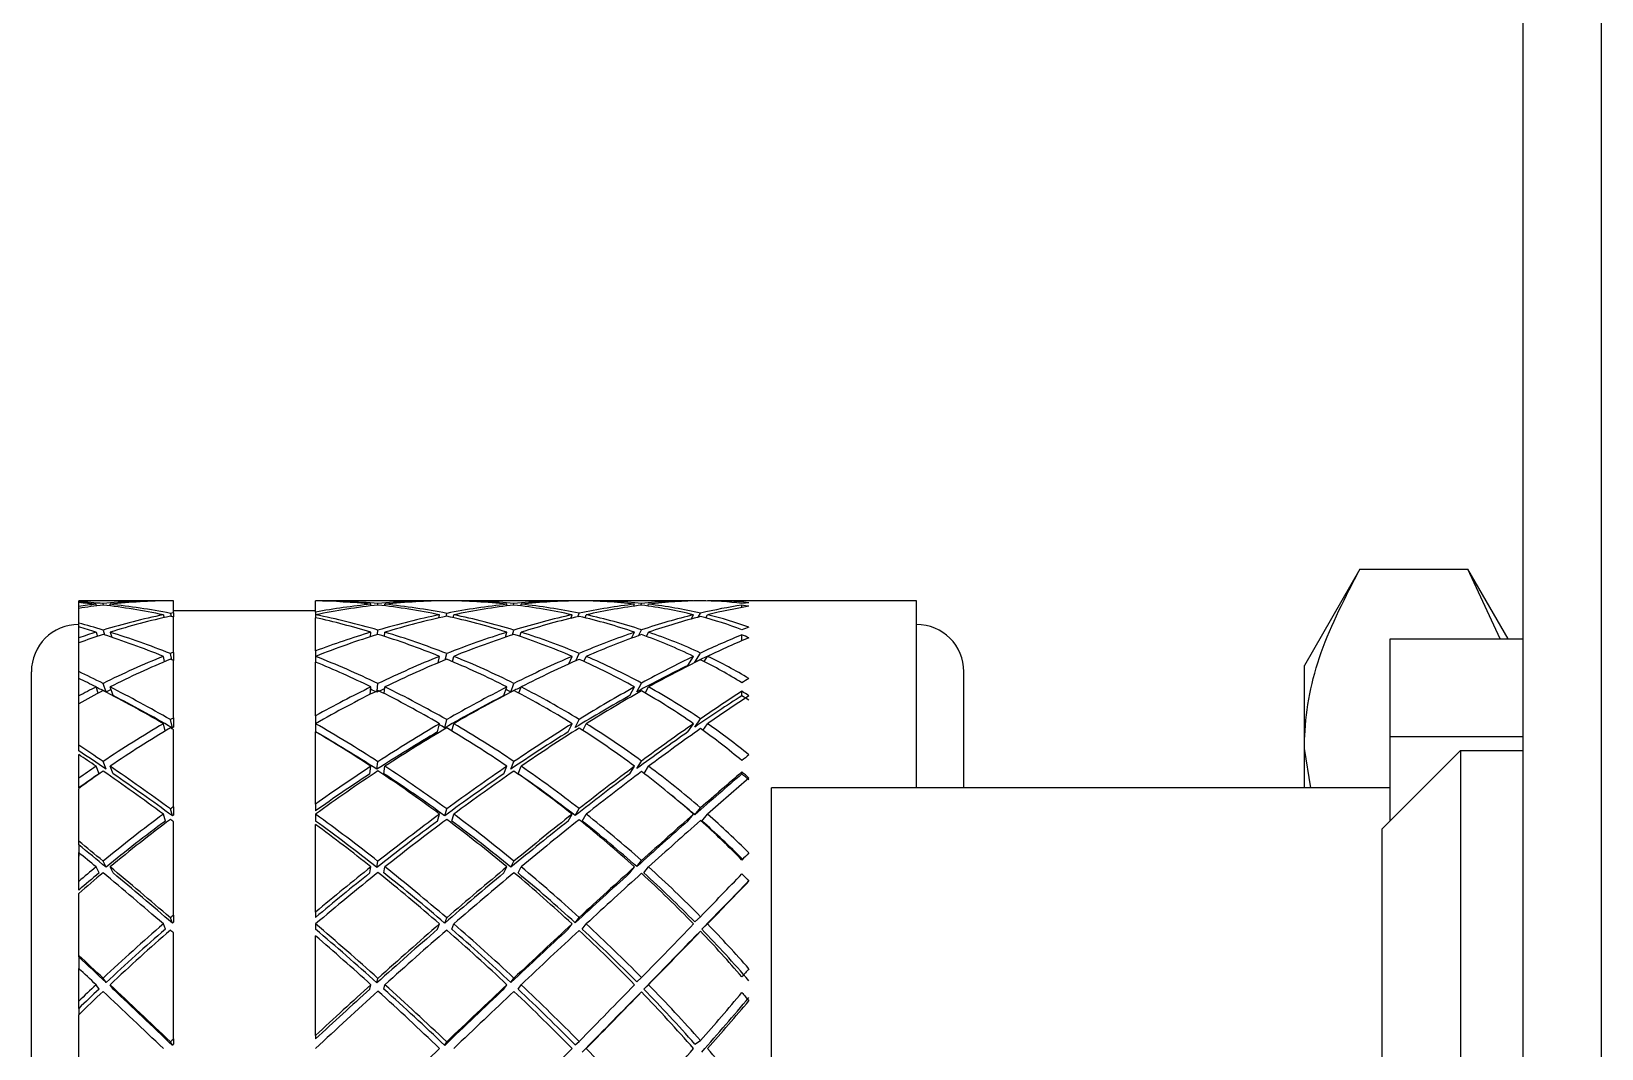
# Model space of a CAD drawing. Header units: millimetres. Extents: x 0 to 279, y 0 to 216.
# Drawn here: x 88.59 to 96.61, y 90.06 to 95.25 of the extents above; entities that cross this region are included whole.
import ezdxf

# ---------------------------------------------------------------- set-up
doc = ezdxf.new("R2010")
doc.units = ezdxf.units.MM

msp = doc.modelspace()

# ---------------------------------------------------------------- linework, layer by layer
at = {"color": 7, "linetype": 'Continuous', "lineweight": 25}
for p, q in [((96.6104, 39.1079), (96.6104, 140.1687)), ((96.2104, 42.8383), (96.2104, 98.8383)), ((95.3764, 92.5045), (95.0928, 92.0133)), ((95.3764, 92.5045), (95.9268, 92.5045)), ((96.1325, 92.1483), (95.9268, 92.5045)), ((96.0925, 92.1483), (95.9268, 92.5045)), ((89.2644, 92.3435), (88.8323, 92.3435)), ((88.8323, 92.3386), (88.8323, 92.3435)), ((88.8323, 92.3337), (88.8323, 92.3386)), ((88.8323, 92.3149), (88.8323, 92.3337)), ((88.8323, 92.3043), (88.8323, 92.3149)), ((88.9231, 92.3174), (88.9207, 92.3255)), ((88.959, 92.3212), (88.9566, 92.3291)), ((88.9951, 92.3168), (88.9925, 92.3255)), ((89.2645, 92.3427), (89.2644, 92.3435)), ((89.3161, 92.282), (89.3161, 92.3431)), ((90.6756, 92.3435), (90.0418, 92.3435)), ((90.0418, 92.3435), (90.0418, 92.3428)), ((90.0418, 92.2855), (90.0418, 92.3428)), ((90.3238, 92.3174), (90.3246, 92.3255)), ((90.3597, 92.3216), (90.3605, 92.329)), ((90.3956, 92.3176), (90.3964, 92.3255)), ((90.6754, 92.3427), (90.6756, 92.3435)), ((90.7473, 92.3427), (90.7474, 92.3435)), ((91.3523, 92.3435), (90.7474, 92.3435)), ((91.0167, 92.3168), (91.0193, 92.3255)), ((91.0528, 92.3212), (91.0552, 92.3291)), ((91.0887, 92.3174), (91.0912, 92.3255)), ((91.3519, 92.3426), (91.3523, 92.3435)), ((91.4238, 92.3426), (91.4241, 92.3435)), ((91.9724, 92.3435), (91.4241, 92.3435)), ((91.6662, 92.3156), (91.6711, 92.3255)), ((91.7025, 92.3206), (91.7069, 92.3294)), ((91.7386, 92.3168), (91.7429, 92.3255)), ((91.9718, 92.3424), (91.9724, 92.3435)), ((92.0436, 92.3424), (92.0442, 92.3435)), ((93.111, 92.3435), (92.0442, 92.3435)), ((92.2193, 92.309), (92.2193, 92.3208)), ((93.111, 91.3883), (93.111, 92.3435)), ((88.8323, 92.2295), (88.8323, 92.3043)), ((89.2644, 92.2718), (89.2674, 92.2569)), ((89.3003, 92.2789), (89.3035, 92.2635)), ((90.0418, 92.2927), (89.3161, 92.2927)), ((89.3161, 92.282), (89.3161, 92.2608)), ((89.3161, 92.0799), (89.3161, 92.2608)), ((90.0418, 92.2855), (90.0418, 92.2718)), ((90.0418, 92.2718), (90.0418, 92.2566)), ((90.0418, 92.0871), (90.0418, 92.2566)), ((90.6722, 92.2555), (90.6756, 92.2718)), ((90.7083, 92.2635), (90.7115, 92.2789)), ((90.7444, 92.2569), (90.7474, 92.2718)), ((91.3449, 92.2535), (91.3523, 92.2718)), ((91.3811, 92.2621), (91.3881, 92.2794)), ((91.418, 92.2566), (91.4241, 92.2718)), ((91.9595, 92.2497), (91.9724, 92.2718)), ((91.996, 92.2595), (92.0082, 92.2803)), ((92.0348, 92.2555), (92.0442, 92.2718)), ((88.8323, 92.2094), (88.8323, 92.2295)), ((88.8323, 92.1537), (88.8323, 92.2094)), ((88.8323, 92.1282), (88.8323, 92.1537)), ((88.9207, 92.1828), (88.9273, 92.1616)), ((88.9566, 92.1938), (88.9645, 92.1687)), ((88.9925, 92.1828), (89.0006, 92.1568)), ((90.3221, 92.1597), (90.3246, 92.1828)), ((90.3581, 92.171), (90.3605, 92.1934)), ((90.3941, 92.1611), (90.3964, 92.1828)), ((91.0112, 92.1568), (91.0193, 92.1828)), ((91.0473, 92.1687), (91.0552, 92.1938)), ((91.0845, 92.1616), (91.0912, 92.1828)), ((91.6552, 92.1516), (91.6711, 92.1828)), ((91.6916, 92.1648), (91.7069, 92.1948)), ((91.7319, 92.1611), (91.7429, 92.1828)), ((92.2193, 92.1392), (92.2193, 92.1692)), ((88.8323, 91.9816), (88.8323, 92.1282)), ((89.3073, 92.0419), (89.3003, 92.0737)), ((89.3161, 92.0799), (89.3161, 92.0383)), ((90.0418, 92.0871), (90.0418, 92.0594)), ((90.7045, 92.0419), (90.7115, 92.0737)), ((91.3718, 92.0366), (91.3881, 92.0747)), ((91.9791, 92.0298), (92.0082, 92.0764)), ((95.5304, 92.1483), (96.2104, 92.1483)), ((95.5304, 91.6483), (95.5304, 92.1483)), ((89.2703, 92.0323), (89.2644, 92.0594)), ((89.3161, 91.745), (89.3161, 92.0383)), ((90.0418, 92.0594), (90.0418, 92.0304)), ((90.0418, 91.7557), (90.0418, 92.0304)), ((90.6684, 92.0269), (90.6756, 92.0594)), ((90.7415, 92.0323), (90.7474, 92.0594)), ((91.3355, 92.0204), (91.3523, 92.0594)), ((91.4127, 92.0328), (91.4241, 92.0594)), ((91.9434, 92.0128), (91.9724, 92.0594)), ((92.0273, 92.0323), (92.0442, 92.0594)), ((95.0928, 91.5879), (95.0928, 92.0133)), ((88.5904, 88.8383), (88.5904, 91.9806)), ((88.8323, 91.9471), (88.8323, 91.9816)), ((88.8323, 91.8569), (88.8323, 91.9471)), ((88.9718, 91.8767), (88.9566, 91.9212)), ((90.3562, 91.8832), (90.3605, 91.9204)), ((91.04, 91.8767), (91.0552, 91.9212)), ((91.6822, 91.8784), (91.7069, 91.9228)), ((93.3529, 91.3883), (93.3529, 91.9806)), ((88.8323, 91.8174), (88.8323, 91.8569)), ((88.9315, 91.8714), (88.9207, 91.9031)), ((89.0077, 91.8586), (88.9925, 91.9031)), ((90.3202, 91.8652), (90.3246, 91.9031)), ((90.3925, 91.8693), (90.3964, 91.9031)), ((91.0041, 91.8586), (91.0193, 91.9031)), ((91.0803, 91.8714), (91.0912, 91.9031)), ((91.6464, 91.8586), (91.6711, 91.9031)), ((91.7257, 91.8721), (91.7429, 91.9031)), ((92.2193, 91.8582), (92.2193, 91.8813)), ((88.8323, 91.605), (88.8323, 91.8174)), ((90.0418, 91.7557), (90.0418, 91.7152)), ((89.2735, 91.6781), (89.2644, 91.7152)), ((89.3106, 91.6943), (89.3003, 91.736)), ((89.3161, 91.745), (89.3161, 91.6975)), ((89.3161, 91.2912), (89.3161, 91.6848)), ((90.0418, 91.7152), (90.0418, 91.6736)), ((90.0418, 91.3048), (90.0418, 91.6736)), ((90.6653, 91.6736), (90.6756, 91.7152)), ((90.7012, 91.6943), (90.7115, 91.736)), ((90.7383, 91.6781), (90.7474, 91.7152)), ((91.3322, 91.6736), (91.3523, 91.7152)), ((91.3681, 91.6957), (91.3881, 91.7374)), ((91.4074, 91.6804), (91.4241, 91.7152)), ((91.9434, 91.6736), (91.9724, 91.7152)), ((91.9791, 91.6983), (92.0082, 91.74)), ((92.0205, 91.6812), (92.0442, 91.7152)), ((88.8323, 91.5763), (88.8323, 91.605)), ((95.5304, 91.2183), (95.5304, 91.6483)), ((96.2104, 91.6483), (95.5304, 91.6483)), ((88.8323, 91.4364), (88.8323, 91.5575)), ((88.9718, 91.4837), (88.9566, 91.5223)), ((90.3554, 91.4827), (90.3605, 91.5213)), ((91.04, 91.4837), (91.0552, 91.5223)), ((91.6822, 91.4859), (91.7069, 91.5245)), ((95.126, 91.3883), (95.0928, 91.5879)), ((95.0928, 91.3883), (95.0928, 91.5879)), ((95.8904, 91.5783), (95.4904, 91.1783)), ((95.8904, 91.5783), (95.8904, 88.8196)), ((95.8904, 91.5783), (96.2104, 91.5783)), ((88.8323, 91.387), (88.8323, 91.4364)), ((88.9359, 91.4594), (88.9207, 91.4979)), ((89.0077, 91.4594), (88.9925, 91.4979)), ((90.3195, 91.4594), (90.3246, 91.4979)), ((90.3913, 91.4594), (90.3964, 91.4979)), ((91.0041, 91.4594), (91.0193, 91.4979)), ((91.0759, 91.4594), (91.0912, 91.4979)), ((91.6464, 91.4594), (91.6711, 91.4979)), ((91.7195, 91.4613), (91.7429, 91.4979)), ((92.2193, 91.4587), (92.2193, 91.4688)), ((88.8323, 91.1151), (88.8323, 91.3846)), ((95.5304, 91.3883), (92.3704, 91.3883)), ((92.3704, 86.5012), (92.3704, 91.3883)), ((89.3106, 91.2447), (89.3003, 91.2797)), ((89.3161, 91.2912), (89.3161, 91.2488)), ((90.0418, 91.3048), (90.0418, 91.2698)), ((90.7012, 91.2447), (90.7115, 91.2797)), ((91.3681, 91.2465), (91.3881, 91.2815)), ((91.9791, 91.2498), (92.0082, 91.2848)), ((89.2746, 91.2183), (89.2644, 91.2533)), ((89.3161, 90.737), (89.3161, 91.2148)), ((90.0418, 91.2533), (90.0418, 91.2183)), ((90.0418, 90.753), (90.0418, 91.2007)), ((90.6653, 91.2183), (90.6756, 91.2533)), ((90.7372, 91.2183), (90.7474, 91.2533)), ((91.3322, 91.2183), (91.3523, 91.2533)), ((91.4041, 91.2183), (91.4241, 91.2533)), ((91.9434, 91.2183), (91.9724, 91.2533)), ((92.0152, 91.2183), (92.0442, 91.2533)), ((88.8323, 91.0963), (88.8323, 91.1151)), ((95.4904, 88.462), (95.4904, 91.1783)), ((88.8323, 91.0963), (88.8323, 91.038)), ((88.8323, 90.9096), (88.8323, 91.0566)), ((88.9359, 90.9528), (88.9207, 90.9839)), ((88.9718, 90.9824), (88.9566, 91.0135)), ((89.0077, 90.9528), (88.9925, 90.9839)), ((90.3195, 90.9528), (90.3246, 90.9839)), ((90.3554, 90.9812), (90.3605, 91.0123)), ((90.3913, 90.9528), (90.3964, 90.9839)), ((91.0041, 90.9528), (91.0193, 90.9839)), ((91.04, 90.9824), (91.0552, 91.0135)), ((91.0759, 90.9528), (91.0912, 90.9839)), ((91.6464, 90.9528), (91.6711, 90.9839)), ((91.6822, 90.9851), (91.7069, 91.0162)), ((91.7183, 90.9528), (91.7429, 90.9839)), ((88.8323, 90.8655), (88.8323, 90.9096)), ((88.8323, 90.5321), (88.8323, 90.8476)), ((89.3106, 90.6966), (89.3003, 90.7235)), ((89.3161, 90.737), (89.3161, 90.7013)), ((90.0418, 90.753), (90.0418, 90.7261)), ((90.7012, 90.6966), (90.7115, 90.7235)), ((91.3681, 90.6986), (91.3881, 90.7255)), ((91.9791, 90.7026), (92.0082, 90.7294)), ((89.2746, 90.6656), (89.2644, 90.6924)), ((89.3161, 90.105), (89.3161, 90.6475)), ((90.0418, 90.6924), (90.0418, 90.6656)), ((90.0418, 90.1228), (90.0418, 90.6311)), ((90.6653, 90.6656), (90.6756, 90.6924)), ((90.7372, 90.6656), (90.7474, 90.6924)), ((91.3322, 90.6656), (91.3523, 90.6924)), ((91.4041, 90.6656), (91.4241, 90.6924)), ((91.9791, 90.6283), (92.0082, 90.6551)), ((92.0152, 90.6656), (92.0442, 90.6924)), ((88.8323, 90.5239), (88.8323, 90.5321)), ((88.8323, 90.5239), (88.8323, 90.4568)), ((88.8323, 90.2979), (88.8323, 90.4649)), ((88.9718, 90.3933), (88.9566, 90.4157)), ((90.3554, 90.3919), (90.3605, 90.4143)), ((91.04, 90.3933), (91.0552, 90.4157)), ((91.6822, 90.3964), (91.7069, 90.4188)), ((88.9359, 90.3596), (88.9207, 90.382)), ((89.0077, 90.3596), (88.9925, 90.382)), ((90.3195, 90.3596), (90.3246, 90.382)), ((90.3913, 90.3596), (90.3964, 90.382)), ((91.0041, 90.3596), (91.0193, 90.382)), ((91.0759, 90.3596), (91.0912, 90.382)), ((91.6822, 90.3226), (91.7069, 90.345)), ((91.7183, 90.3596), (91.7429, 90.382)), ((88.8323, 90.2609), (88.8323, 90.2979)), ((88.8323, 90.2609), (88.8323, 90.2283)), ((88.8323, 89.8796), (88.8323, 90.2283)), ((89.3106, 90.0724), (89.3003, 90.09)), ((89.3161, 90.105), (89.3161, 90.0776)), ((90.0418, 90.1228), (90.0418, 90.1051)), ((90.7012, 90.0724), (90.7115, 90.09)), ((91.3681, 90.0746), (91.3881, 90.0923)), ((91.9791, 90.079), (92.0082, 90.0966))]:
    msp.add_line(p, q, dxfattribs=at)
for centre, radius, start, end in [((90.0418, 88.8383), 3.5052, 84.78375, 90), ((89.97, 88.8383), 3.5052, 84.19355, 88.82559), ((89.97, 88.8383), 3.5052, 78.3871, 83.60335), ((90.0418, 88.8383), 3.5052, 78.98654, 84.19355), ((89.97, 88.8383), 3.5052, 101.6129, 106.80396), ((90.0418, 88.8383), 3.5052, 102.21235, 107.41935), ((89.97, 88.8383), 3.5052, 100.75113, 101.01346), ((89.97, 88.8383), 3.5052, 72.58065, 77.78765), ((90.0418, 88.8383), 3.5052, 73.19604, 78.3871), ((88.8323, 91.9806), 0.2419, 90, 180), ((89.97, 88.8383), 3.5052, 107.41935, 108.93951), ((90.0418, 88.8383), 3.5052, 108.03475, 110.1858), ((89.97, 88.8383), 3.5052, 66.77419, 71.96525), ((90.0418, 88.8383), 3.5052, 67.41315, 72.58065), ((93.111, 91.9806), 0.2419, 0, 90), ((89.97, 88.8383), 3.5052, 60.96774, 66.13524), ((90.0418, 88.8383), 3.5052, 61.6393, 66.77419), ((89.97, 88.8383), 3.5052, 55.16129, 60.29618), ((90.0418, 88.8383), 3.5052, 55.8767, 60.96774), ((89.97, 88.8383), 3.5052, 50.07996, 54.44589), ((90.0418, 88.8383), 3.5052, 50.84134, 55.16129), ((94.4687, 88.8383), 3.5052, 129.15866, 129.92004)]:
    msp.add_arc(centre, radius, start, end, dxfattribs=at)
for centre, major_axis, ratio, start_param, end_param in [((90.0418, 88.8383), (-2.9267, 2.9267), 0.659055, 5.60987, 5.647412), ((89.97, 88.8383), (-2.9267, 2.9267), 0.659055, 5.599129, 5.625661), ((89.97, 88.8383), (2.7166, -2.7166), 0.815393, 2.558878, 2.58541), ((90.0418, 88.8383), (2.7166, -2.7166), 0.815393, 2.569619, 2.607161), ((89.97, 88.8383), (2.7166, -2.7166), 0.815393, 2.457536, 2.548137), ((89.97, 88.8383), (-2.9267, 2.9267), 0.659055, 5.497787, 5.588388), ((90.0418, 88.8383), (2.7166, -2.7166), 0.815393, 2.467998, 2.558878), ((90.0418, 88.8383), (-2.9267, 2.9267), 0.659055, 5.508249, 5.599129), ((89.97, 88.8383), (-2.7166, 2.7166), 0.815393, 5.584088, 5.588667), ((89.97, 88.8383), (2.7166, 2.7166), 0.815393, 0.785398, 0.866243), ((90.0418, 88.8383), (2.7166, 2.7166), 0.815393, 0.795699, 0.88674), ((89.97, 88.8383), (2.7166, 2.7166), 0.815393, 0.684056, 0.775097), ((90.0418, 88.8383), (2.7166, 2.7166), 0.815393, 0.694519, 0.785398), ((89.97, 88.8383), (2.7166, 2.7166), 0.815393, 0.582715, 0.673594), ((89.97, 88.8383), (2.9267, 2.9267), 0.659055, 0.684056, 0.774936), ((90.0418, 88.8383), (2.7166, 2.7166), 0.815393, 0.593455, 0.684056), ((90.0418, 88.8383), (2.9267, 2.9267), 0.659055, 0.694797, 0.785398), ((89.97, 88.8383), (2.9267, 2.9267), 0.659055, 0.582715, 0.673316), ((89.97, 88.8383), (2.7166, 2.7166), 0.815393, 0.481373, 0.571974), ((90.0418, 88.8383), (2.9267, 2.9267), 0.659055, 0.593867, 0.684056), ((90.0418, 88.8383), (2.7166, 2.7166), 0.815393, 0.492525, 0.582715), ((89.97, 88.8383), (2.9267, 2.9267), 0.659055, 0.481373, 0.571563), ((89.97, 88.8383), (3.1069, 3.1069), 0.522357, 0.582715, 0.672905), ((90.0418, 88.8383), (2.9267, 2.9267), 0.659055, 0.493094, 0.582715), ((90.0418, 88.8383), (3.1069, 3.1069), 0.522357, 0.594436, 0.684056), ((89.97, 88.8383), (3.1069, 3.1069), 0.522357, 0.481373, 0.570994), ((89.97, 88.8383), (2.9267, 2.9267), 0.659055, 0.380031, 0.469652), ((90.0418, 88.8383), (3.1069, 3.1069), 0.522357, 0.493859, 0.582715), ((90.0418, 88.8383), (2.9267, 2.9267), 0.659055, 0.392518, 0.481373), ((89.97, 88.8383), (3.1069, 3.1069), 0.522357, 0.392687, 0.468887), ((89.97, 88.8383), (3.2551, 3.2551), 0.399449, 0.494029, 0.570229), ((90.0418, 88.8383), (3.1069, 3.1069), 0.522357, 0.405976, 0.481373), ((90.0418, 88.8383), (3.2551, 3.2551), 0.399449, 0.507317, 0.582715), ((94.4687, 88.8383), (3.1069, -3.1069), 0.522357, 2.735617, 2.748906), ((94.4687, 88.8383), (-3.2551, 3.2551), 0.399449, 5.775868, 5.789156), ((89.97, 88.8383), (-2.9267, 2.9267), 0.659055, 5.482746, 5.487325), ((90.0418, 88.8383), (-2.7166, 2.7166), 0.815393, 5.305405, 5.396445), ((89.97, 88.8383), (-2.7166, 2.7166), 0.815393, 5.295104, 5.375948), ((89.97, 88.8383), (2.9267, 2.9267), 0.659055, 0.785398, 0.876439), ((90.0418, 88.8383), (2.9267, 2.9267), 0.659055, 0.79586, 0.88674), ((89.97, 88.8383), (3.1069, 3.1069), 0.522357, 0.684056, 0.774657), ((90.0418, 88.8383), (3.1069, 3.1069), 0.522357, 0.695208, 0.785398), ((89.97, 88.8383), (2.7166, 2.7166), 0.815393, 0.380031, 0.470221), ((90.0418, 88.8383), (2.7166, 2.7166), 0.815393, 0.391752, 0.481373), ((89.97, 88.8383), (3.2551, 3.2551), 0.399449, 0.582715, 0.672336), ((90.0418, 88.8383), (3.2551, 3.2551), 0.399449, 0.595201, 0.684056), ((89.97, 88.8383), (2.9267, 2.9267), 0.659055, 0.291345, 0.367545), ((90.0418, 88.8383), (2.9267, 2.9267), 0.659055, 0.304634, 0.380031), ((90.0418, 88.8383), (-3.1069, 3.1069), 0.522357, 5.508528, 5.546071), ((89.97, 88.8383), (-3.1069, 3.1069), 0.522357, 5.497787, 5.524319), ((89.97, 88.8383), (-3.1069, 3.1069), 0.522357, 5.396445, 5.487046), ((90.0418, 88.8383), (-3.1069, 3.1069), 0.522357, 5.406908, 5.497787), ((89.97, 88.8383), (2.9267, 2.9267), 0.659055, 0.88674, 0.967584), ((90.0418, 88.8383), (2.9267, 2.9267), 0.659055, 0.897041, 0.988082), ((89.97, 88.8383), (-2.7166, 2.7166), 0.815393, 5.193762, 5.284803), ((90.0418, 88.8383), (-2.7166, 2.7166), 0.815393, 5.204224, 5.295104), ((89.97, 88.8383), (3.1069, 3.1069), 0.522357, 0.785398, 0.876278), ((90.0418, 88.8383), (3.1069, 3.1069), 0.522357, 0.796139, 0.88674), ((89.97, 88.8383), (3.2551, 3.2551), 0.399449, 0.684056, 0.774246), ((90.0418, 88.8383), (3.2551, 3.2551), 0.399449, 0.695777, 0.785398), ((89.97, 88.8383), (2.7166, 2.7166), 0.815393, 0.27869, 0.36831), ((90.0418, 88.8383), (2.7166, 2.7166), 0.815393, 0.291176, 0.380031), ((89.97, 88.8383), (3.37, 3.37), 0.286136, 0.595371, 0.67157), ((90.0418, 88.8383), (3.37, 3.37), 0.286136, 0.608659, 0.684056), ((94.4687, 88.8383), (2.9267, -2.9267), 0.659055, 2.836959, 2.850247), ((94.4687, 88.8383), (-3.37, 3.37), 0.286136, 5.674526, 5.687815), ((89.97, 88.8383), (2.7166, 2.7166), 0.815393, 1.074383, 1.078961), ((89.97, 88.8383), (2.7166, 2.7166), 0.815393, 1.089423, 1.180024), ((90.0418, 88.8383), (2.7166, 2.7166), 0.815393, 1.099886, 1.190765), ((89.97, 88.8383), (-3.1069, 3.1069), 0.522357, 5.381405, 5.385983), ((90.0418, 88.8383), (-2.9267, 2.9267), 0.659055, 5.204063, 5.295104), ((89.97, 88.8383), (-2.9267, 2.9267), 0.659055, 5.193762, 5.274606), ((89.97, 88.8383), (3.1069, 3.1069), 0.522357, 0.88674, 0.977781), ((90.0418, 88.8383), (3.1069, 3.1069), 0.522357, 0.897202, 0.988082), ((89.97, 88.8383), (-2.7166, 2.7166), 0.815393, 5.09242, 5.1833), ((90.0418, 88.8383), (-2.7166, 2.7166), 0.815393, 5.103161, 5.193762), ((89.97, 88.8383), (3.2551, 3.2551), 0.399449, 0.785398, 0.875999), ((90.0418, 88.8383), (3.2551, 3.2551), 0.399449, 0.79655, 0.88674), ((89.97, 88.8383), (3.3211, 3.3211), 0.286136, 0.684056, 0.773505), ((89.97, 88.8383), (3.37, 3.37), 0.286136, 0.684056, 0.773677), ((90.0418, 88.8383), (3.37, 3.37), 0.286136, 0.696543, 0.785398), ((89.97, 88.8383), (3.3211, 3.3211), 0.286136, 0.643879, 0.671387), ((89.97, 88.8383), (2.7166, 2.7166), 0.815393, 0.190004, 0.266204), ((90.0418, 88.8383), (2.7166, 2.7166), 0.815393, 0.203292, 0.27869), ((90.0418, 88.8383), (-3.2551, 3.2551), 0.399449, 5.407186, 5.444729), ((89.97, 88.8383), (-3.2551, 3.2551), 0.399449, 5.396445, 5.422977), ((94.4687, 88.8383), (2.7166, -2.7166), 0.815393, 2.9383, 2.951589), ((89.97, 88.8383), (2.7166, 2.7166), 0.815393, 1.190765, 1.217297), ((90.0418, 88.8383), (2.7166, 2.7166), 0.815393, 1.201506, 1.239048), ((90.0418, 88.8383), (-3.2079, 3.2079), 0.399449, 5.407344, 5.422842), ((89.97, 88.8383), (-3.2551, 3.2551), 0.399449, 5.295104, 5.385705), ((89.97, 88.8383), (2.6772, 2.6772), 0.815393, 1.1722, 1.179866), ((90.0418, 88.8383), (-3.2551, 3.2551), 0.399449, 5.305566, 5.396445), ((90.0418, 88.8383), (-3.2079, 3.2079), 0.399449, 5.30572, 5.396445), ((89.97, 88.8383), (3.1069, 3.1069), 0.522357, 0.988082, 1.068926), ((90.0418, 88.8383), (3.1069, 3.1069), 0.522357, 0.998383, 1.089423), ((90.0418, 88.8383), (-2.8843, 2.8843), 0.659055, 5.204214, 5.213551), ((89.97, 88.8383), (3.0618, 3.0618), 0.522357, 0.965925, 0.977629), ((89.97, 88.8383), (-2.9267, 2.9267), 0.659055, 5.09242, 5.183461), ((90.0418, 88.8383), (-2.9267, 2.9267), 0.659055, 5.102883, 5.193762), ((89.97, 88.8383), (3.2079, 3.2079), 0.399449, 0.88674, 0.977465), ((89.97, 88.8383), (3.2551, 3.2551), 0.399449, 0.88674, 0.977619), ((90.0418, 88.8383), (3.2551, 3.2551), 0.399449, 0.897481, 0.988082), ((90.0418, 88.8383), (-2.6772, 2.6772), 0.815393, 5.103319, 5.110985), ((89.97, 88.8383), (3.2079, 3.2079), 0.399449, 0.860344, 0.875841), ((89.97, 88.8383), (-2.7166, 2.7166), 0.815393, 4.991079, 5.08168), ((90.0418, 88.8383), (-2.7166, 2.7166), 0.815393, 5.002231, 5.09242), ((89.97, 88.8383), (3.3211, 3.3211), 0.286136, 0.785398, 0.875424), ((89.97, 88.8383), (3.37, 3.37), 0.286136, 0.785398, 0.875588), ((90.0418, 88.8383), (3.37, 3.37), 0.286136, 0.797119, 0.88674), ((89.97, 88.8383), (3.4002, 3.4002), 0.179231, 0.684343, 0.772728), ((89.97, 88.8383), (3.4502, 3.4502), 0.179231, 0.696712, 0.772912), ((90.0418, 88.8383), (3.4502, 3.4502), 0.179231, 0.710001, 0.785398), ((94.4687, 88.8383), (-3.4502, 3.4502), 0.179231, 5.573184, 5.586473), ((94.4687, 88.8383), (-3.4002, 3.4002), 0.179231, 5.58522, 5.598842), ((89.97, 88.8383), (2.9267, 2.9267), 0.659055, 1.190765, 1.281366), ((90.0418, 88.8383), (2.9267, 2.9267), 0.659055, 1.201227, 1.292107), ((89.97, 88.8383), (2.9267, 2.9267), 0.659055, 1.175724, 1.180303), ((89.97, 88.8383), (-3.2551, 3.2551), 0.399449, 5.280063, 5.284641), ((89.97, 88.8383), (2.8843, 2.8843), 0.659055, 1.178517, 1.180149), ((90.0418, 88.8383), (-3.1069, 3.1069), 0.522357, 5.102721, 5.193762), ((90.0418, 88.8383), (-3.0618, 3.0618), 0.522357, 5.102873, 5.193762), ((89.97, 88.8383), (-3.1069, 3.1069), 0.522357, 5.09242, 5.173265), ((89.97, 88.8383), (3.2079, 3.2079), 0.399449, 0.988082, 1.078971), ((89.97, 88.8383), (3.2551, 3.2551), 0.399449, 0.988082, 1.079122), ((90.0418, 88.8383), (3.2551, 3.2551), 0.399449, 0.998544, 1.089423), ((90.0418, 88.8383), (-2.8843, 2.8843), 0.659055, 5.103036, 5.110996), ((89.97, 88.8383), (-2.9267, 2.9267), 0.659055, 4.991079, 5.081958), ((90.0418, 88.8383), (-2.9267, 2.9267), 0.659055, 5.001819, 5.09242), ((89.97, 88.8383), (3.3211, 3.3211), 0.286136, 0.88674, 0.977183), ((89.97, 88.8383), (3.37, 3.37), 0.286136, 0.88674, 0.977341), ((90.0418, 88.8383), (3.37, 3.37), 0.286136, 0.897892, 0.988082), ((89.97, 88.8383), (-2.7166, 2.7166), 0.815393, 4.889737, 4.979927), ((90.0418, 88.8383), (-2.7166, 2.7166), 0.815393, 4.901458, 4.991079), ((89.97, 88.8383), (3.4002, 3.4002), 0.179231, 0.785398, 0.874847), ((89.97, 88.8383), (3.4502, 3.4502), 0.179231, 0.785398, 0.875019), ((90.0418, 88.8383), (3.4502, 3.4502), 0.179231, 0.797884, 0.88674), ((90.0418, 88.8383), (-3.37, 3.37), 0.286136, 5.305844, 5.343387), ((90.0418, 88.8383), (-3.3211, 3.3211), 0.286136, 5.306002, 5.348799), ((89.97, 88.8383), (-3.37, 3.37), 0.286136, 5.295104, 5.321635), ((89.97, 88.8383), (2.9267, 2.9267), 0.659055, 1.292107, 1.318638), ((90.0418, 88.8383), (2.9267, 2.9267), 0.659055, 1.302847, 1.34039), ((89.97, 88.8383), (2.8843, 2.8843), 0.659055, 1.292107, 1.323689), ((89.97, 88.8383), (-3.37, 3.37), 0.286136, 5.193762, 5.284363), ((90.0418, 88.8383), (-3.37, 3.37), 0.286136, 5.204224, 5.295104), ((90.0418, 88.8383), (-3.3211, 3.3211), 0.286136, 5.204378, 5.295104), ((89.97, 88.8383), (3.2551, 3.2551), 0.399449, 1.089423, 1.170268), ((90.0418, 88.8383), (3.2551, 3.2551), 0.399449, 1.099724, 1.190765), ((89.97, 88.8383), (3.2079, 3.2079), 0.399449, 1.089423, 1.169966), ((89.97, 88.8383), (-3.1069, 3.1069), 0.522357, 4.991079, 5.082119), ((90.0418, 88.8383), (-3.0618, 3.0618), 0.522357, 5.001695, 5.09242), ((90.0418, 88.8383), (-3.1069, 3.1069), 0.522357, 5.001541, 5.09242), ((89.97, 88.8383), (3.3211, 3.3211), 0.286136, 0.988082, 1.078807), ((89.97, 88.8383), (3.37, 3.37), 0.286136, 0.988082, 1.078961), ((90.0418, 88.8383), (3.37, 3.37), 0.286136, 0.998822, 1.089423), ((89.97, 88.8383), (-2.9267, 2.9267), 0.659055, 4.889737, 4.980338), ((90.0418, 88.8383), (-2.8843, 2.8843), 0.659055, 4.901053, 4.991079), ((90.0418, 88.8383), (-2.9267, 2.9267), 0.659055, 4.900889, 4.991079), ((89.97, 88.8383), (3.4002, 3.4002), 0.179231, 0.88674, 0.976766), ((89.97, 88.8383), (3.4502, 3.4502), 0.179231, 0.88674, 0.97693), ((90.0418, 88.8383), (3.4502, 3.4502), 0.179231, 0.898461, 0.988082), ((89.97, 88.8383), (-2.7166, 2.7166), 0.815393, 4.788395, 4.878016), ((90.0418, 88.8383), (-2.7166, 2.7166), 0.815393, 4.800881, 4.889737), ((89.97, 88.8383), (3.4444, 3.4444), 0.076153, 0.785685, 0.87407), ((89.97, 88.8383), (3.4951, 3.4951), 0.076153, 0.798054, 0.874254), ((90.0418, 88.8383), (3.4951, 3.4951), 0.076153, 0.811343, 0.88674), ((94.4687, 88.8383), (-3.4951, 3.4951), 0.076153, 5.471843, 5.485131), ((94.4687, 88.8383), (-3.4444, 3.4444), 0.076153, 5.483878, 5.4975), ((90.0418, 88.8383), (-2.6772, 2.6772), 0.815393, 4.801065, 4.841626), ((89.97, 88.8383), (3.1069, 3.1069), 0.522357, 1.277066, 1.281644), ((89.97, 88.8383), (3.1069, 3.1069), 0.522357, 1.292107, 1.382708), ((89.97, 88.8383), (3.0618, 3.0618), 0.522357, 1.292107, 1.38255), ((90.0418, 88.8383), (3.1069, 3.1069), 0.522357, 1.302569, 1.393448), ((89.97, 88.8383), (-3.37, 3.37), 0.286136, 5.178721, 5.1833), ((89.97, 88.8383), (3.0618, 3.0618), 0.522357, 1.279859, 1.281491), ((90.0418, 88.8383), (-3.2551, 3.2551), 0.399449, 5.00138, 5.09242), ((90.0418, 88.8383), (-3.2079, 3.2079), 0.399449, 5.001531, 5.09242), ((89.97, 88.8383), (-3.2551, 3.2551), 0.399449, 4.991079, 5.071923), ((89.97, 88.8383), (3.3211, 3.3211), 0.286136, 1.089423, 1.180313), ((89.97, 88.8383), (3.37, 3.37), 0.286136, 1.089423, 1.180464), ((90.0418, 88.8383), (3.37, 3.37), 0.286136, 1.099886, 1.190765), ((89.97, 88.8383), (-3.1069, 3.1069), 0.522357, 4.889737, 4.980616), ((90.0418, 88.8383), (-3.0618, 3.0618), 0.522357, 4.900636, 4.991079), ((90.0418, 88.8383), (-3.1069, 3.1069), 0.522357, 4.900478, 4.991079), ((89.97, 88.8383), (3.4002, 3.4002), 0.179231, 0.988082, 1.078525), ((89.97, 88.8383), (3.4502, 3.4502), 0.179231, 0.988082, 1.078683), ((90.0418, 88.8383), (3.4502, 3.4502), 0.179231, 0.999233, 1.089423), ((89.97, 88.8383), (-2.9267, 2.9267), 0.659055, 4.788395, 4.878585), ((90.0418, 88.8383), (-2.8843, 2.8843), 0.659055, 4.800289, 4.889737), ((90.0418, 88.8383), (-2.9267, 2.9267), 0.659055, 4.800116, 4.889737), ((89.97, 88.8383), (3.4444, 3.4444), 0.076153, 0.88674, 0.976188), ((89.97, 88.8383), (3.4951, 3.4951), 0.076153, 0.88674, 0.976361), ((90.0418, 88.8383), (3.4951, 3.4951), 0.076153, 0.899226, 0.988082), ((89.97, 88.8383), (-2.7166, 2.7166), 0.815393, 4.699709, 4.775909), ((90.0418, 88.8383), (-2.6772, 2.6772), 0.815393, 4.712955, 4.788395), ((90.0418, 88.8383), (-2.7166, 2.7166), 0.815393, 4.712998, 4.788395), ((90.0418, 88.8383), (-3.4502, 3.4502), 0.179231, 5.204503, 5.242046), ((90.0418, 88.8383), (-3.4002, 3.4002), 0.179231, 5.204661, 5.247458), ((89.97, 88.8383), (-3.4502, 3.4502), 0.179231, 5.193762, 5.220294), ((94.4687, 88.8383), (2.7166, 2.7166), 0.815393, 1.570187, 1.583476), ((89.97, 88.8383), (3.1069, 3.1069), 0.522357, 1.393448, 1.41998), ((90.0418, 88.8383), (3.1069, 3.1069), 0.522357, 1.404189, 1.441732), ((89.97, 88.8383), (3.0618, 3.0618), 0.522357, 1.393448, 1.425031), ((89.97, 88.8383), (-3.4502, 3.4502), 0.179231, 5.09242, 5.183021), ((90.0418, 88.8383), (-3.4502, 3.4502), 0.179231, 5.102883, 5.193762), ((90.0418, 88.8383), (-3.4002, 3.4002), 0.179231, 5.103036, 5.193762), ((89.97, 88.8383), (3.37, 3.37), 0.286136, 1.190765, 1.271609), ((90.0418, 88.8383), (3.37, 3.37), 0.286136, 1.201066, 1.292107), ((89.97, 88.8383), (3.3211, 3.3211), 0.286136, 1.190765, 1.271308), ((89.97, 88.8383), (-3.2551, 3.2551), 0.399449, 4.889737, 4.980778), ((90.0418, 88.8383), (-3.2079, 3.2079), 0.399449, 4.900353, 4.991079), ((90.0418, 88.8383), (-3.2551, 3.2551), 0.399449, 4.900199, 4.991079), ((89.97, 88.8383), (3.4002, 3.4002), 0.179231, 1.089423, 1.180149), ((89.97, 88.8383), (3.4502, 3.4502), 0.179231, 1.089423, 1.180303), ((90.0418, 88.8383), (3.4502, 3.4502), 0.179231, 1.100164, 1.190765), ((89.97, 88.8383), (-3.1069, 3.1069), 0.522357, 4.788395, 4.878996), ((90.0418, 88.8383), (-3.0618, 3.0618), 0.522357, 4.799711, 4.889737), ((90.0418, 88.8383), (-3.1069, 3.1069), 0.522357, 4.799547, 4.889737), ((89.97, 88.8383), (3.4444, 3.4444), 0.076153, 0.988082, 1.078107), ((89.97, 88.8383), (3.4951, 3.4951), 0.076153, 0.988082, 1.078271), ((90.0418, 88.8383), (3.4951, 3.4951), 0.076153, 0.999802, 1.089423), ((89.97, 88.8383), (-2.9267, 2.9267), 0.659055, 4.687054, 4.776674), ((90.0418, 88.8383), (-2.8843, 2.8843), 0.659055, 4.699723, 4.788395), ((90.0418, 88.8383), (-2.9267, 2.9267), 0.659055, 4.69954, 4.788395), ((89.97, 88.8383), (3.5041, 3.5041), 0.025341, 5.30759, 5.38379), ((94.4687, 88.8383), (3.5041, -3.5041), 0.025341, 4.040988, 4.054277), ((90.0418, 88.8383), (3.4533, 3.4533), 0.025341, 5.295104, 5.382537), ((90.0418, 88.8383), (3.5041, 3.5041), 0.025341, 5.295104, 5.370501), ((89.97, 88.8383), (3.2551, 3.2551), 0.399449, 1.378408, 1.382986), ((89.97, 88.8383), (3.2551, 3.2551), 0.399449, 1.393448, 1.484049), ((89.97, 88.8383), (3.2079, 3.2079), 0.399449, 1.393448, 1.483891), ((90.0418, 88.8383), (3.2551, 3.2551), 0.399449, 1.403911, 1.49479), ((89.97, 88.8383), (-3.4502, 3.4502), 0.179231, 5.07738, 5.081958), ((89.97, 88.8383), (3.2079, 3.2079), 0.399449, 1.381201, 1.382832), ((90.0418, 88.8383), (-3.37, 3.37), 0.286136, 4.900038, 4.991079), ((90.0418, 88.8383), (-3.3211, 3.3211), 0.286136, 4.900189, 4.991079), ((89.97, 88.8383), (-3.37, 3.37), 0.286136, 4.889737, 4.970581), ((89.97, 88.8383), (3.4002, 3.4002), 0.179231, 1.190765, 1.281654), ((89.97, 88.8383), (3.4502, 3.4502), 0.179231, 1.190765, 1.281806), ((90.0418, 88.8383), (3.4502, 3.4502), 0.179231, 1.201227, 1.292107), ((89.97, 88.8383), (-3.2551, 3.2551), 0.399449, 4.788395, 4.879275), ((90.0418, 88.8383), (-3.2079, 3.2079), 0.399449, 4.799294, 4.889737), ((90.0418, 88.8383), (-3.2551, 3.2551), 0.399449, 4.799136, 4.889737), ((89.97, 88.8383), (3.4444, 3.4444), 0.076153, 1.089423, 1.179866), ((89.97, 88.8383), (3.4951, 3.4951), 0.076153, 1.089423, 1.180024), ((90.0418, 88.8383), (3.4951, 3.4951), 0.076153, 1.100575, 1.190765), ((89.97, 88.8383), (-3.1069, 3.1069), 0.522357, 4.687054, 4.777243), ((90.0418, 88.8383), (-3.0618, 3.0618), 0.522357, 4.698947, 4.788395), ((90.0418, 88.8383), (-3.1069, 3.1069), 0.522357, 4.698774, 4.788395), ((89.97, 88.8383), (3.5041, 3.5041), 0.025341, 5.205483, 5.295104), ((90.0418, 88.8383), (3.4533, 3.4533), 0.025341, 5.193762, 5.282434), ((90.0418, 88.8383), (3.5041, 3.5041), 0.025341, 5.193762, 5.282618), ((89.97, 88.8383), (-2.9267, 2.9267), 0.659055, 4.598368, 4.674567), ((90.0418, 88.8383), (-2.8843, 2.8843), 0.659055, 4.599621, 4.687054), ((90.0418, 88.8383), (-2.9267, 2.9267), 0.659055, 4.611656, 4.687054), ((90.0418, 88.8383), (-3.4951, 3.4951), 0.076153, 5.103161, 5.140704), ((90.0418, 88.8383), (-3.4444, 3.4444), 0.076153, 5.103319, 5.146116), ((89.97, 88.8383), (-3.4951, 3.4951), 0.076153, 5.09242, 5.118952), ((94.4687, 88.8383), (2.9267, 2.9267), 0.659055, 1.671529, 1.684818), ((89.97, 88.8383), (3.2551, 3.2551), 0.399449, 1.49479, 1.521322), ((89.97, 88.8383), (3.2079, 3.2079), 0.399449, 1.49479, 1.526372), ((90.0418, 88.8383), (3.2551, 3.2551), 0.399449, 1.505531, 1.543074), ((89.97, 88.8383), (-3.4951, 3.4951), 0.076153, 4.991079, 5.08168), ((90.0418, 88.8383), (-3.4951, 3.4951), 0.076153, 5.001541, 5.09242), ((90.0418, 88.8383), (-3.4444, 3.4444), 0.076153, 5.001695, 5.09242), ((89.97, 88.8383), (3.4502, 3.4502), 0.179231, 1.292107, 1.372951), ((89.97, 88.8383), (3.4002, 3.4002), 0.179231, 1.292107, 1.37265), ((90.0418, 88.8383), (3.4502, 3.4502), 0.179231, 1.302408, 1.393448), ((89.97, 88.8383), (-3.37, 3.37), 0.286136, 4.788395, 4.879436), ((90.0418, 88.8383), (-3.3211, 3.3211), 0.286136, 4.799011, 4.889737), ((90.0418, 88.8383), (-3.37, 3.37), 0.286136, 4.798858, 4.889737), ((89.97, 88.8383), (3.4444, 3.4444), 0.076153, 1.190765, 1.281491), ((89.97, 88.8383), (3.4951, 3.4951), 0.076153, 1.190765, 1.281644), ((90.0418, 88.8383), (3.4951, 3.4951), 0.076153, 1.201506, 1.292107), ((89.97, 88.8383), (-3.2551, 3.2551), 0.399449, 4.687054, 4.777655), ((90.0418, 88.8383), (-3.2079, 3.2079), 0.399449, 4.698369, 4.788395), ((90.0418, 88.8383), (-3.2551, 3.2551), 0.399449, 4.698205, 4.788395), ((89.97, 88.8383), (3.5041, 3.5041), 0.025341, 5.103572, 5.193762), ((90.0418, 88.8383), (3.4533, 3.4533), 0.025341, 5.09242, 5.181869), ((90.0418, 88.8383), (3.5041, 3.5041), 0.025341, 5.09242, 5.182041), ((89.97, 88.8383), (-3.1069, 3.1069), 0.522357, 4.585712, 4.675333), ((90.0418, 88.8383), (-3.0618, 3.0618), 0.522357, 4.598382, 4.687054), ((90.0418, 88.8383), (-3.1069, 3.1069), 0.522357, 4.598198, 4.687054), ((89.97, 88.8383), (3.4771, 3.4771), 0.127359, 5.206248, 5.282448), ((90.0418, 88.8383), (3.4267, 3.4267), 0.127359, 5.193762, 5.281195), ((94.4687, 88.8383), (3.4771, -3.4771), 0.127359, 4.14233, 4.155619), ((90.0418, 88.8383), (3.4771, 3.4771), 0.127359, 5.193762, 5.269159), ((89.97, 88.8383), (3.37, 3.37), 0.286136, 1.479749, 1.484328), ((89.97, 88.8383), (3.3211, 3.3211), 0.286136, 1.482542, 1.484174), ((89.97, 88.8383), (3.4951, 3.4951), 0.076153, 1.292107, 1.383147), ((89.97, 88.8383), (3.5041, 3.5041), 0.025341, 5.001819, 5.09242), ((90.0418, 88.8383), (-3.2551, 3.2551), 0.399449, 4.597433, 4.687054), ((89.97, 88.8383), (3.4771, 3.4771), 0.127359, 5.104141, 5.193762), ((90.0418, 88.8383), (-3.1069, 3.1069), 0.522357, 4.510315, 4.585712)]:
    msp.add_ellipse(centre, major_axis=major_axis, ratio=ratio, start_param=start_param, end_param=end_param, dxfattribs=at)
msp.add_open_spline([(95.0928, 91.5879), (95.0931, 91.6097), (95.0957, 91.7742), (95.1576, 92.0844), (95.303, 92.3636), (95.3764, 92.5045)], degree=3, knots=[0, 0, 0, 0, 0.070105, 0.530792, 1, 1, 1, 1], dxfattribs=at)

doc.saveas('drawing.dxf')
